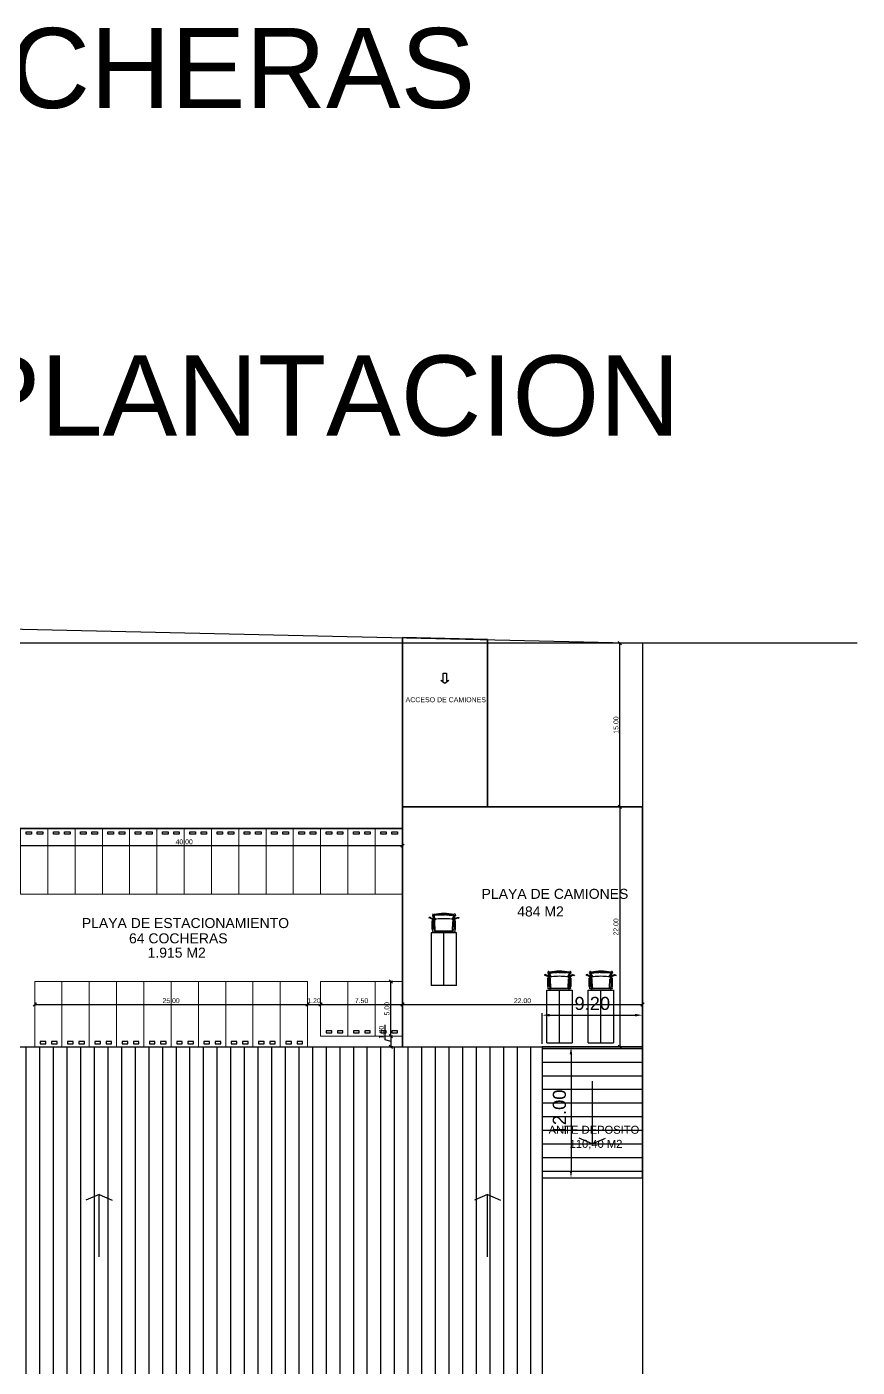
# Model space of a CAD drawing. Header units: metres. Extents: x 0 to 8715937, y -236336 to 216.
# Drawn here: x 143.6 to 219.7, y -222.2 to -99.4 of the extents above; entities that cross this region are included whole.
import ezdxf

# ---------------------------------------------------------------- set-up
doc = ezdxf.new("R2010")
doc.units = ezdxf.units.M
doc.header["$MEASUREMENT"] = 0
doc.header["$PDMODE"] = 3
for name, color, linetype in [('0-BLOCK-ARQUITECTURA', 7, 'Continuous'), ('0-BLOCK-COCHERAS', 7, 'Continuous'), ('1', 7, 'Continuous'), ('Autos', 65, 'Double0 raya'), ('COCHERAS', 251, 'Continuous'), ('COTAS ESTACIONAMIENTO', 2, 'Continuous'), ('COTAS EXTERIORES', 2, 'Continuous'), ('MURO', 4, 'Continuous'), ('MURO_BL_HORM', 4, 'Continuous'), ('Techo', 253, 'Continuous'), ('terreno mensura', 6, 'Continuous'), ('TEXTO', 7, 'Continuous')]:
    doc.layers.add(name, color=color, linetype=linetype)
doc.styles.add('AR', font='arial.ttf')
doc.styles.add('ARIAL', font='arial.ttf')
doc.styles.add('GENERATED_STYLE_11', font='arial.ttf')
doc.linetypes.add('Double0 raya', pattern='A,0,[3,modif2010-21.Shx,S=0.001058,R=0,X=0,Y=-0.033333],-0.283333,0', length=0.283333)
doc.dimstyles.new('COTA-D3', dxfattribs={"dimtxt": 1.2, "dimasz": 0.68, "dimexe": 0.18, "dimexo": 0.3, "dimgap": 0.45, "dimtad": 1, "dimzin": 0, "dimdsep": 46, "dimtxsty": 'GENERATED_STYLE_11', "dimcen": 0.16, "dimclrd": 52, "dimclre": 251, "dimclrt": 256, "dimaunit": 1, "dimadec": 3, "dimazin": 0, "dimtfac": 1, "dimtmove": 1, "dimatfit": 3, "dimfxl": 0.18, "dimtolj": 1, "dimtzin": 0, "dimarcsym": 0})
doc.dimstyles.new('DIARCO-01', dxfattribs={"dimtxt": 0.45, "dimasz": 0.3, "dimexe": 0.1, "dimexo": 0.18, "dimgap": 0.12, "dimtad": 1, "dimzin": 0, "dimdsep": 46, "dimtxsty": 'AR', "dimblk": 'OBLIQUE', "dimcen": 0.09, "dimclrd": 52, "dimclre": 251, "dimclrt": 256, "dimadec": 0, "dimazin": 0, "dimtfac": 1, "dimtofl": 0, "dimtmove": 1, "dimatfit": 3, "dimldrblk": 'OBLIQUE', "dimfxl": 0.18, "dimtolj": 1, "dimtzin": 0, "dimarcsym": 1})

# ---------------------------------------------------------------- blocks, each defined once
blk = doc.blocks.new('*D83')
at = {"layer": 'COTAS EXTERIORES', "color": 251, "linetype": 'ByBlock', "lineweight": -2, "transparency": 16777216}
for p, q in [((103.08, 107.43), (103.08, 110.22)), ((112.28, 107.43), (112.28, 110.22))]:
    blk.add_line(p, q, dxfattribs=at)
at = {"layer": 'COTAS EXTERIORES', "color": 52, "linetype": 'ByBlock', "lineweight": -2, "transparency": 16777216}
blk.add_line((103.76, 110.04), (111.6, 110.04), dxfattribs=at)
at = {"layer": 'COTAS EXTERIORES', "color": 52, "linetype": 'ByBlock', "transparency": 16777216}
for points in [[(103.76, 110.16), (103.76, 109.93), (103.08, 110.04)], [(111.6, 110.16), (111.6, 109.93), (112.28, 110.04)]]:
    blk.add_solid(points, dxfattribs=at)
at = {"layer": 'Defpoints', "color": 0, "linetype": 'ByBlock', "transparency": 16777216}
for p in [(112.28, 110.04), (103.08, 107.13), (112.28, 107.13)]:
    blk.add_point(p, dxfattribs=at)
at = {"layer": 'COTAS EXTERIORES', "linetype": 'ByBlock', "transparency": 16777216, "insert": (107.68, 111.11), "char_height": 1.2, "attachment_point": 5, "style": 'GENERATED_STYLE_11'}
blk.add_mtext('\\A1;9.20', dxfattribs=at)
blk = doc.blocks.new('*D84')
at = {"layer": 'COTAS EXTERIORES', "color": 251, "linetype": 'ByBlock', "lineweight": -2, "transparency": 16777216}
for p, q in [((103.38, 107.13), (105.91, 107.13)), ((103.38, 95.13), (105.91, 95.13))]:
    blk.add_line(p, q, dxfattribs=at)
at = {"layer": 'COTAS EXTERIORES', "color": 52, "linetype": 'ByBlock', "lineweight": -2, "transparency": 16777216}
blk.add_line((105.73, 106.45), (105.73, 95.81), dxfattribs=at)
at = {"layer": 'COTAS EXTERIORES', "color": 52, "linetype": 'ByBlock', "transparency": 16777216}
for points in [[(105.61, 106.45), (105.84, 106.45), (105.73, 107.13)], [(105.61, 95.81), (105.84, 95.81), (105.73, 95.13)]]:
    blk.add_solid(points, dxfattribs=at)
at = {"layer": 'Defpoints', "color": 0, "linetype": 'ByBlock', "transparency": 16777216}
for p in [(103.08, 107.13), (103.08, 95.13), (105.73, 95.13)]:
    blk.add_point(p, dxfattribs=at)
at = {"layer": 'COTAS EXTERIORES', "linetype": 'ByBlock', "transparency": 16777216, "insert": (104.67, 101.13), "char_height": 1.2, "attachment_point": 5, "rotation": 90, "style": 'GENERATED_STYLE_11'}
blk.add_mtext('\\A1;12.00', dxfattribs=at)
blk = doc.blocks.new('Cochera 6 mts')
at = {"lineweight": 0}
blk.add_lwpolyline([(0, 0), (2.5, 0), (2.5, -6), (0, -6)], close=True, dxfattribs=at)
for points in [[(0.96, -0.3), (0.45, -0.3), (0.45, -0.49), (0.96, -0.49)], [(1.99, -0.3), (1.48, -0.3), (1.48, -0.49), (1.99, -0.49)]]:
    blk.add_lwpolyline(points, close=True)
blk = doc.blocks.new('CAMION')
at = {"layer": 'Autos', "linetype": 'Continuous', "flags": 128}
for points in [[(0, 0, 0.059845), (-0.92, -0.11)], [(0.92, -0.11, 0.059845), (0, 0)], [(-1.05, -0.2, 0.435175), (-1.03, -0.24)], [(-0.97, -0.04, 0.277983), (-1.02, -0.07)], [(-0.89, -0.57, 0.121194), (-0.89, -0.57)], [(0, -0.12, 0.045933), (-0.87, -0.2)], [(-0.69, -0.52, 0.400399), (-0.86, -0.69)], [(0.69, -0.52, 0.054077), (-0.69, -0.52)], [(0.04, -0.15, 0.032238), (-0.59, -0.19)], [(0.87, -0.2, 0.045933), (0, -0.12)], [(0.8, -0.22, 0.042433), (0.19, -0.16)], [(0.86, -0.69, 0.400399), (0.69, -0.52)], [(0.89, -0.57, 0.121194), (0.89, -0.57)], [(1.02, -0.07, 0.277983), (0.97, -0.04)], [(1.03, -0.24, 0.435175), (1.05, -0.2)], [(-1.03, -1.64, 0.428165), (-1, -1.67)], [(-0.98, -1.29, 0.428165), (-0.96, -1.31)], [(-0.94, -1.31, 0.400399), (-0.93, -1.3)], [(-0.9, -1.44, 0.414214), (-0.73, -1.61)], [(0.73, -1.61, 0.414214), (0.9, -1.44)], [(0.93, -1.3, 0.400399), (0.94, -1.31)], [(0.96, -1.31, 0.428165), (0.98, -1.29)], [(1, -1.67, 0.428165), (1.03, -1.64)]]:
    blk.add_lwpolyline(points, format="xyb", dxfattribs=at)
for points in [[(-1.36, -0.38), (-1.38, -0.44)], [(-1.21, -0.39), (-1.38, -0.44)], [(-1.24, -0.36), (-1.36, -0.38)], [(-1.29, -0.41), (-0.98, -0.55)], [(-1.21, -0.39), (-1.24, -0.36)], [(-1.21, -0.39), (-0.88, -0.47)], [(-1.07, -0.71), (-0.98, -0.6)], [(-1.07, -1.42), (-1.07, -0.71)], [(-1.02, -0.07), (-1.05, -0.2)], [(-1.03, -1.64), (-0.96, -0.22)], [(-1.03, -0.24), (-0.97, -0.25)], [(-0.98, -1.29), (-0.94, -0.45)], [(-0.93, -0.37), (-0.97, -0.37)], [(-0.92, -0.11), (-0.96, -0.22)], [(-0.95, -0.55), (-0.9, -0.55)], [(-0.95, -0.61), (-0.89, -0.61)], [(-0.94, -0.45), (-0.89, -0.57)], [(-0.83, -0.59), (-0.93, -0.37)], [(-0.89, -0.57), (-0.93, -1.3)], [(-0.86, -0.69), (-0.9, -1.44)], [(-0.87, -0.2), (-0.89, -0.22)], [(-0.89, -0.22), (-0.89, -0.27)], [(-0.76, -0.54), (-0.89, -0.27)], [(-0.79, -1.6), (-0.82, -0.75)], [(-0.45, -0.17), (-0.54, -0.11)], [(0.36, -0.17), (0.25, -0.1)], [(0.76, -0.54), (0.89, -0.27)], [(0.79, -1.6), (0.82, -0.75)], [(0.83, -0.59), (0.93, -0.37)], [(0.86, -0.69), (0.9, -1.44)], [(0.87, -0.2), (0.89, -0.22)], [(1.21, -0.39), (0.88, -0.47)], [(0.89, -0.22), (0.89, -0.27)], [(0.94, -0.45), (0.89, -0.57)], [(0.89, -0.57), (0.93, -1.3)], [(0.95, -0.61), (0.89, -0.61)], [(0.95, -0.55), (0.9, -0.55)], [(0.92, -0.11), (0.96, -0.22)], [(0.93, -0.37), (0.97, -0.37)], [(0.98, -1.29), (0.94, -0.45)], [(1.03, -1.64), (0.96, -0.22)], [(1.03, -0.24), (0.97, -0.25)], [(1.29, -0.41), (0.98, -0.55)], [(1.07, -0.71), (0.98, -0.6)], [(1.02, -0.07), (1.05, -0.2)], [(1.07, -1.42), (1.07, -0.71)], [(1.21, -0.39), (1.24, -0.36)], [(1.21, -0.39), (1.38, -0.44)], [(1.24, -0.36), (1.36, -0.38)], [(1.36, -0.38), (1.38, -0.44)], [(1.16, -1.77), (-1.16, -1.77)], [(-1.16, -1.77), (-1.16, -6.6)], [(-1.02, -1.5), (-1.07, -1.42)], [(-1.02, -1.39), (-0.89, -1.37)], [(-1, -1.67), (1, -1.67)], [(-0.94, -1.31), (-0.96, -1.31)], [(-0.87, -1.67), (-0.87, -1.77)], [(0.73, -1.61), (-0.73, -1.61)], [(0, -6.6), (0, -1.77)], [(0.87, -1.67), (0.87, -1.77)], [(1.02, -1.39), (0.89, -1.37)], [(0.94, -1.31), (0.96, -1.31)], [(1.02, -1.5), (1.07, -1.42)], [(1.16, -6.6), (1.16, -1.77)], [(1.16, -6.6), (-1.16, -6.6)]]:
    blk.add_lwpolyline(points, dxfattribs=at)
blk = doc.blocks.new('_Oblique')
at = {"layer": '1', "color": 0, "lineweight": -2}
blk.add_line((-0.5, -0.5), (0.5, 0.5), dxfattribs=at)
blk = doc.blocks.new('*D115')
at = {"layer": 'COTAS ESTACIONAMIENTO', "color": 251, "lineweight": -2, "transparency": 16777216}
for p, q in [((90.28, 110.84), (90.28, 111.12)), ((112.28, 110.84), (112.28, 111.12))]:
    blk.add_line(p, q, dxfattribs=at)
at = {"layer": 'COTAS ESTACIONAMIENTO', "color": 52, "lineweight": -2, "transparency": 16777216}
blk.add_line((90.28, 111.02), (112.28, 111.02), dxfattribs=at)
at = {"layer": 'Defpoints', "color": 0, "transparency": 16777216}
for p in [(112.28, 111.02), (90.28, 107.13), (112.28, 107.13)]:
    blk.add_point(p, dxfattribs=at)
at = {"layer": 'COTAS ESTACIONAMIENTO', "color": 52, "lineweight": -2, "transparency": 16777216, "xscale": 0.3, "yscale": 0.3, "zscale": 0.3, "rotation": 180}
blk.add_blockref('_Oblique', (90.28, 111.02), dxfattribs=at)
at = {"layer": 'COTAS ESTACIONAMIENTO', "color": 52, "lineweight": -2, "transparency": 16777216, "xscale": 0.3, "yscale": 0.3, "zscale": 0.3}
blk.add_blockref('_Oblique', (112.28, 111.02), dxfattribs=at)
at = {"layer": 'COTAS ESTACIONAMIENTO', "transparency": 16777216, "insert": (101.28, 111.37), "char_height": 0.45, "attachment_point": 5, "style": 'AR'}
blk.add_mtext('\\A1;22.00', dxfattribs=at)
blk = doc.blocks.new('*D116')
at = {"layer": 'COTAS ESTACIONAMIENTO', "color": 251, "lineweight": -2, "transparency": 16777216}
for p, q in [((110.37, 129.13), (110.09, 129.13)), ((110.37, 107.13), (110.09, 107.13))]:
    blk.add_line(p, q, dxfattribs=at)
at = {"layer": 'COTAS ESTACIONAMIENTO', "color": 52, "lineweight": -2, "transparency": 16777216}
blk.add_line((110.19, 129.13), (110.19, 107.13), dxfattribs=at)
at = {"layer": 'Defpoints', "color": 0, "transparency": 16777216}
for p in [(111.48, 129.13), (110.19, 107.13), (111.48, 107.13)]:
    blk.add_point(p, dxfattribs=at)
at = {"layer": 'COTAS ESTACIONAMIENTO', "color": 52, "lineweight": -2, "transparency": 16777216, "xscale": 0.3, "yscale": 0.3, "zscale": 0.3}
for p, rotation in [((110.19, 129.13), 90), ((110.19, 107.13), 270)]:
    blk.add_blockref('_Oblique', p, dxfattribs=dict(at, rotation=rotation))
at = {"layer": 'COTAS ESTACIONAMIENTO', "transparency": 16777216, "insert": (109.85, 118.13), "char_height": 0.45, "attachment_point": 5, "rotation": 90, "style": 'AR'}
blk.add_mtext('\\A1;22.00', dxfattribs=at)
blk = doc.blocks.new('*D119')
at = {"layer": 'COTAS ESTACIONAMIENTO', "color": 251, "lineweight": -2, "transparency": 16777216}
for p, q in [((56.58, 111.2), (56.58, 110.92)), ((81.58, 111.2), (81.58, 110.92))]:
    blk.add_line(p, q, dxfattribs=at)
at = {"layer": 'COTAS ESTACIONAMIENTO', "color": 52, "lineweight": -2, "transparency": 16777216}
blk.add_line((56.58, 111.02), (81.58, 111.02), dxfattribs=at)
at = {"layer": 'Defpoints', "color": 0, "transparency": 16777216}
for p in [(56.58, 113.13), (81.58, 113.13), (81.58, 111.02)]:
    blk.add_point(p, dxfattribs=at)
at = {"layer": 'COTAS ESTACIONAMIENTO', "color": 52, "lineweight": -2, "transparency": 16777216, "xscale": 0.3, "yscale": 0.3, "zscale": 0.3, "rotation": 180}
blk.add_blockref('_Oblique', (56.58, 111.02), dxfattribs=at)
at = {"layer": 'COTAS ESTACIONAMIENTO', "color": 52, "lineweight": -2, "transparency": 16777216, "xscale": 0.3, "yscale": 0.3, "zscale": 0.3}
blk.add_blockref('_Oblique', (81.58, 111.02), dxfattribs=at)
at = {"layer": 'COTAS ESTACIONAMIENTO', "transparency": 16777216, "insert": (69.08, 111.37), "char_height": 0.45, "attachment_point": 5, "style": 'AR'}
blk.add_mtext('\\A1;25.00', dxfattribs=at)
blk = doc.blocks.new('*D124')
at = {"layer": 'COTAS ESTACIONAMIENTO', "color": 251, "lineweight": -2, "transparency": 16777216}
for p, q in [((89.39, 113.13), (89.11, 113.13)), ((89.39, 108.13), (89.11, 108.13))]:
    blk.add_line(p, q, dxfattribs=at)
at = {"layer": 'COTAS ESTACIONAMIENTO', "color": 52, "lineweight": -2, "transparency": 16777216}
blk.add_line((89.21, 108.13), (89.21, 113.13), dxfattribs=at)
at = {"layer": 'Defpoints', "color": 0, "transparency": 16777216}
for p in [(89.21, 113.13), (90.28, 113.13), (90.28, 108.13)]:
    blk.add_point(p, dxfattribs=at)
at = {"layer": 'COTAS ESTACIONAMIENTO', "color": 52, "lineweight": -2, "transparency": 16777216, "xscale": 0.3, "yscale": 0.3, "zscale": 0.3}
for p, rotation in [((89.21, 113.13), 90), ((89.21, 108.13), 270)]:
    blk.add_blockref('_Oblique', p, dxfattribs=dict(at, rotation=rotation))
at = {"layer": 'COTAS ESTACIONAMIENTO', "transparency": 16777216, "insert": (88.86, 110.63), "char_height": 0.45, "attachment_point": 5, "rotation": 90, "style": 'AR'}
blk.add_mtext('\\A1;5.00', dxfattribs=at)
blk = doc.blocks.new('*D125')
at = {"layer": 'COTAS ESTACIONAMIENTO', "color": 52, "lineweight": -2, "transparency": 16777216}
for p, q in [((88.7, 107.78), (88.7, 109.15)), ((89.21, 108.13), (89.21, 107.13)), ((89.21, 107.63), (88.7, 107.78))]:
    blk.add_line(p, q, dxfattribs=at)
at = {"layer": 'COTAS ESTACIONAMIENTO', "color": 251, "lineweight": -2, "transparency": 16777216}
for p, q in [((89.39, 108.13), (89.11, 108.13)), ((89.39, 107.13), (89.11, 107.13))]:
    blk.add_line(p, q, dxfattribs=at)
at = {"layer": 'Defpoints', "color": 0, "transparency": 16777216}
for p in [(90.28, 108.13), (89.21, 107.13), (90.28, 107.13)]:
    blk.add_point(p, dxfattribs=at)
at = {"layer": 'COTAS ESTACIONAMIENTO', "color": 52, "lineweight": -2, "transparency": 16777216, "xscale": 0.3, "yscale": 0.3, "zscale": 0.3}
for p, rotation in [((89.21, 108.13), 90), ((89.21, 107.13), 270)]:
    blk.add_blockref('_Oblique', p, dxfattribs=dict(at, rotation=rotation))
at = {"layer": 'COTAS ESTACIONAMIENTO', "transparency": 16777216, "insert": (88.35, 108.47), "char_height": 0.45, "attachment_point": 5, "rotation": 90, "style": 'AR'}
blk.add_mtext('\\A1;1.00', dxfattribs=at)
blk = doc.blocks.new('Cochera 5 mts')
at = {"lineweight": 0}
blk.add_lwpolyline([(0, 0), (-2.5, 0), (-2.5, 5), (0, 5)], close=True, dxfattribs=at)
for points in [[(-1.99, 0.3), (-1.48, 0.3), (-1.48, 0.49), (-1.99, 0.49)], [(-0.96, 0.3), (-0.45, 0.3), (-0.45, 0.49), (-0.96, 0.49)]]:
    blk.add_lwpolyline(points, close=True)
blk = doc.blocks.new('*D126')
at = {"layer": 'COTAS ESTACIONAMIENTO', "color": 251, "lineweight": -2, "transparency": 16777216}
for p, q in [((82.78, 111.2), (82.78, 110.92)), ((90.28, 111.2), (90.28, 110.92))]:
    blk.add_line(p, q, dxfattribs=at)
at = {"layer": 'COTAS ESTACIONAMIENTO', "color": 52, "lineweight": -2, "transparency": 16777216}
blk.add_line((82.78, 111.02), (90.28, 111.02), dxfattribs=at)
at = {"layer": 'Defpoints', "color": 0, "transparency": 16777216}
for p in [(82.78, 113.13), (90.28, 113.13), (90.28, 111.02)]:
    blk.add_point(p, dxfattribs=at)
at = {"layer": 'COTAS ESTACIONAMIENTO', "color": 52, "lineweight": -2, "transparency": 16777216, "xscale": 0.3, "yscale": 0.3, "zscale": 0.3, "rotation": 180}
blk.add_blockref('_Oblique', (82.78, 111.02), dxfattribs=at)
at = {"layer": 'COTAS ESTACIONAMIENTO', "color": 52, "lineweight": -2, "transparency": 16777216, "xscale": 0.3, "yscale": 0.3, "zscale": 0.3}
blk.add_blockref('_Oblique', (90.28, 111.02), dxfattribs=at)
at = {"layer": 'COTAS ESTACIONAMIENTO', "transparency": 16777216, "insert": (86.53, 111.37), "char_height": 0.45, "attachment_point": 5, "style": 'AR'}
blk.add_mtext('\\A1;7.50', dxfattribs=at)
blk = doc.blocks.new('*D127')
at = {"layer": 'COTAS ESTACIONAMIENTO', "color": 251, "lineweight": -2, "transparency": 16777216}
for p, q in [((50.28, 125.75), (50.28, 125.47)), ((90.28, 125.75), (90.28, 125.47))]:
    blk.add_line(p, q, dxfattribs=at)
at = {"layer": 'COTAS ESTACIONAMIENTO', "color": 52, "lineweight": -2, "transparency": 16777216}
blk.add_line((90.28, 125.57), (50.28, 125.57), dxfattribs=at)
at = {"layer": 'Defpoints', "color": 0, "transparency": 16777216}
for p in [(50.28, 127.13), (90.28, 127.13), (50.28, 125.57)]:
    blk.add_point(p, dxfattribs=at)
at = {"layer": 'COTAS ESTACIONAMIENTO', "color": 52, "lineweight": -2, "transparency": 16777216, "xscale": 0.3, "yscale": 0.3, "zscale": 0.3, "rotation": 180}
blk.add_blockref('_Oblique', (50.28, 125.57), dxfattribs=at)
at = {"layer": 'COTAS ESTACIONAMIENTO', "color": 52, "lineweight": -2, "transparency": 16777216, "xscale": 0.3, "yscale": 0.3, "zscale": 0.3}
blk.add_blockref('_Oblique', (90.28, 125.57), dxfattribs=at)
at = {"layer": 'COTAS ESTACIONAMIENTO', "transparency": 16777216, "insert": (70.28, 125.92), "char_height": 0.45, "attachment_point": 5, "style": 'AR'}
blk.add_mtext('\\A1;40.00', dxfattribs=at)
blk = doc.blocks.new('*D130')
at = {"layer": 'COTAS ESTACIONAMIENTO', "color": 251, "lineweight": -2, "transparency": 16777216}
for p, q in [((110.37, 144.13), (110.09, 144.13)), ((110.37, 129.13), (110.09, 129.13))]:
    blk.add_line(p, q, dxfattribs=at)
at = {"layer": 'COTAS ESTACIONAMIENTO', "color": 52, "lineweight": -2, "transparency": 16777216}
blk.add_line((110.19, 129.13), (110.19, 144.13), dxfattribs=at)
at = {"layer": 'Defpoints', "color": 0, "transparency": 16777216}
for p in [(110.19, 144.13), (111.48, 144.13), (111.48, 129.13)]:
    blk.add_point(p, dxfattribs=at)
at = {"layer": 'COTAS ESTACIONAMIENTO', "color": 52, "lineweight": -2, "transparency": 16777216, "xscale": 0.3, "yscale": 0.3, "zscale": 0.3}
for p, rotation in [((110.19, 144.13), 90), ((110.19, 129.13), 270)]:
    blk.add_blockref('_Oblique', p, dxfattribs=dict(at, rotation=rotation))
at = {"layer": 'COTAS ESTACIONAMIENTO', "transparency": 16777216, "insert": (109.85, 136.63), "char_height": 0.45, "attachment_point": 5, "rotation": 90, "style": 'AR'}
blk.add_mtext('\\A1;15.00', dxfattribs=at)
blk = doc.blocks.new('*D134')
at = {"layer": 'COTAS ESTACIONAMIENTO', "color": 251, "lineweight": -2, "transparency": 16777216}
for p, q in [((81.58, 111.2), (81.58, 110.92)), ((82.78, 111.2), (82.78, 110.92))]:
    blk.add_line(p, q, dxfattribs=at)
at = {"layer": 'COTAS ESTACIONAMIENTO', "color": 52, "lineweight": -2, "transparency": 16777216}
blk.add_line((81.58, 111.02), (82.78, 111.02), dxfattribs=at)
at = {"layer": 'Defpoints', "color": 0, "transparency": 16777216}
for p in [(81.58, 113.13), (82.78, 113.13), (82.78, 111.02)]:
    blk.add_point(p, dxfattribs=at)
at = {"layer": 'COTAS ESTACIONAMIENTO', "color": 52, "lineweight": -2, "transparency": 16777216, "xscale": 0.3, "yscale": 0.3, "zscale": 0.3, "rotation": 180}
blk.add_blockref('_Oblique', (81.58, 111.02), dxfattribs=at)
at = {"layer": 'COTAS ESTACIONAMIENTO', "color": 52, "lineweight": -2, "transparency": 16777216, "xscale": 0.3, "yscale": 0.3, "zscale": 0.3}
blk.add_blockref('_Oblique', (82.78, 111.02), dxfattribs=at)
at = {"layer": 'COTAS ESTACIONAMIENTO', "transparency": 16777216, "insert": (82.18, 111.37), "char_height": 0.45, "attachment_point": 5, "style": 'AR'}
blk.add_mtext('\\A1;1.20', dxfattribs=at)
blk = doc.blocks.new('DPM-ARQ IMPLANTACION')
at = {"layer": 'Techo', "ltscale": 0.1}
h = blk.add_hatch(dxfattribs=at)
h.set_pattern_fill('ANSI31', color=256, scale=10, angle=225)
h.set_pattern_definition([(270, (-87.72, 306.4301), (1.25, -2e-16), [])])
h.paths.add_polyline_path([(18.88, 100.63), (21.88, 100.63), (21.88, 47.83), (103.08, 47.83), (103.08, 107.13), (18.88, 107.13)])
h = blk.add_hatch(dxfattribs=at)
h.set_pattern_fill('ANSI31', color=256, scale=10, angle=135)
h.set_pattern_definition([(180, (-87.72, 302), (-2e-16, -1.25), [])])
h.paths.add_polyline_path([(112.28, 107.13), (103.08, 107.13), (103.08, 95.13), (112.28, 95.13)])
at = {"ltscale": 0.1}
for points in [[(107.68, 103.99), (107.68, 98.27), (106.48, 98.79)], [(107.68, 103.99), (107.68, 98.27), (108.88, 98.79)], [(62.48, 87.895), (62.48, 93.615), (61.28, 93.095)], [(62.48, 87.895), (62.48, 93.615), (63.68, 93.095)], [(98.08, 87.895), (98.08, 93.615), (96.88, 93.095)], [(98.08, 87.895), (98.08, 93.615), (99.28, 93.095)]]:
    blk.add_lwpolyline(points, dxfattribs=at)
at = {"layer": 'MURO', "ltscale": 0.1}
blk.add_lwpolyline([(18.88, 102.13), (0, 102.13), (0, 127.13), (42.5, 127.13), (42.5, 145.709), (50.28, 145.533), (50.28, 127.13), (90.28, 127.13), (90.28, 144.628), (98.06, 144.452), (98.06, 129.13), (112.28, 129.13), (112.28, 107.13), (103.08, 107.129)], dxfattribs=at)
for points in [[(103.08, 107.13), (103.08, 47.83), (21.88, 47.83), (21.88, 100.63), (18.88, 100.63), (18.88, 107.13)], [(112.28, 107.13), (103.08, 107.13), (103.08, 95.13), (112.28, 95.13)]]:
    blk.add_lwpolyline(points, close=True, dxfattribs=at)
at = {"layer": 'terreno mensura', "ltscale": 0.1}
blk.add_lwpolyline([(112.28, 0), (0, 0), (0, 146.67), (112.28, 144.13)], close=True, dxfattribs=at)
at = {"layer": 'TEXTO', "style": 'ARIAL'}
blk.add_text('IMPLANTACION', height=7.33221, dxfattribs=at).set_placement((38.896, 163.147))
at = {"layer": 'COTAS EXTERIORES', "linetype": 'ByBlock'}
dim = blk.add_linear_dim(base=(112.28, 110.043), p1=(103.08, 107.13), p2=(112.28, 107.13), dimstyle='COTA-D3', dxfattribs=at)
dim.commit()
dim.dimension.update_dxf_attribs({"geometry": '*D83', "text_midpoint": (107.68, 111.105)})
dim = blk.add_linear_dim(base=(105.728, 95.13), p1=(103.08, 107.13), p2=(103.08, 95.13), angle=90, dimstyle='COTA-D3', dxfattribs=at)
dim.commit()
dim.dimension.update_dxf_attribs({"geometry": '*D84', "text_midpoint": (104.665, 101.13)})
blk = doc.blocks.new('DPM-COCHERAS')
blk.add_lwpolyline([(94.17, 141.369), (94.313, 141.369), (94.313, 140.699), (94.53, 140.699), (94.17, 140.417), (93.81, 140.699), (94.027, 140.699), (94.027, 141.369), (94.17, 141.369)])
at = {"layer": 'COCHERAS', "ltscale": 0.1}
blk.add_line((131.955, 144.13), (-16.579, 144.13), dxfattribs=at)
for points in [[(90.28, 129.13), (98.06, 129.13), (98.06, 144.452), (90.28, 144.628)], [(90.28, 107.13), (112.28, 107.13), (112.28, 129.13), (90.28, 129.13)], [(0, 102.13), (21.88, 102.13), (21.88, 107.13), (90.28, 107.13), (90.28, 127.13), (0, 127.13)]]:
    blk.add_lwpolyline(points, close=True, dxfattribs=at)
at = {"layer": 'terreno mensura', "ltscale": 0.1}
blk.add_lwpolyline([(112.279, 0), (0, 0), (0, 146.67), (112.28, 144.13)], close=True, dxfattribs=at)
at = {"layer": 'COCHERAS', "xscale": -1}
for p in [(57.78, 127.13), (60.28, 127.13), (62.78, 127.13), (65.28, 127.13), (67.78, 127.13), (70.28, 127.13), (72.78, 127.13), (75.28, 127.13), (77.78, 127.13), (80.28, 127.13), (82.78, 127.13), (85.28, 127.13), (87.78, 127.13), (90.28, 127.13)]:
    blk.add_blockref('Cochera 6 mts', p, dxfattribs=at)
at = {"layer": 'COCHERAS', "rotation": 180}
for p in [(59.08, 107.13), (61.58, 107.13), (64.08, 107.13), (66.58, 107.13), (69.08, 107.13), (71.58, 107.13), (74.08, 107.13), (76.58, 107.13), (79.08, 107.13), (81.58, 107.13)]:
    blk.add_blockref('Cochera 6 mts', p, dxfattribs=at)
at = {"layer": 'COCHERAS'}
for p in [(85.28, 108.13), (87.78, 108.13), (90.28, 108.13)]:
    blk.add_blockref('Cochera 5 mts', p, dxfattribs=at)
at = {"layer": 'MURO_BL_HORM'}
blk.add_blockref('CAMION', (94.08, 119.362), dxfattribs=at)
at = {"layer": 'MURO_BL_HORM', "xscale": -1}
for p in [(104.663, 114.115), (108.473, 114.115)]:
    blk.add_blockref('CAMION', p, dxfattribs=at)
at = {"layer": 'TEXTO', "style": 'ARIAL'}
for s, height, p in [('COCHERAS', 7.3322, (38.896, 193.147)), ('ACCESO DE CAMIONES', 0.45826, (90.571, 138.713)), ('PLAYA DE CAMIONES', 0.91653, (97.535, 120.7)), ('484 M2', 0.9165, (100.797, 119.086)), ('PLAYA DE ESTACIONAMIENTO', 0.91653, (60.896, 118.024)), ('64 COCHERAS', 0.91653, (65.221, 116.623)), ('1.915 M2', 0.9165, (66.921, 115.314)), ('ANTE DEPOSITO', 0.73322, (103.678, 99.179)), ('110,40 M2', 0.7332, (105.597, 97.888))]:
    blk.add_text(s, height=height, dxfattribs=at).set_placement(p)
at = {"layer": 'COTAS ESTACIONAMIENTO'}
for base, p1, p2, angle, picture, middle in [((110.195, 144.13), (111.48, 129.13), (111.48, 144.13), 90, '*D130', (109.845, 136.63)), ((110.195, 107.13), (111.48, 129.13), (111.48, 107.13), 270, '*D116', (109.845, 118.13)), ((50.28, 125.574), (90.28, 127.13), (50.28, 127.13), 180, '*D127', (70.28, 125.924)), ((89.209, 113.13), (90.28, 108.13), (90.28, 113.13), 90, '*D124', (88.86, 110.63)), ((89.209, 107.13), (90.28, 108.13), (90.28, 107.13), 90, '*D125', (88.35, 107.903))]:
    dim = blk.add_linear_dim(base=base, p1=p1, p2=p2, angle=angle, dimstyle='DIARCO-01', override={"dimfxlon": 1}, dxfattribs=at)
    dim.commit()
    dim.dimension.update_dxf_attribs({"geometry": picture, "text_midpoint": middle})
for base, p1, p2, picture, middle in [((81.58, 111.016), (56.58, 113.13), (81.58, 113.13), '*D119', (69.08, 111.366)), ((90.28, 111.016), (82.78, 113.13), (90.28, 113.13), '*D126', (86.53, 111.366)), ((112.28, 111.016), (90.28, 107.13), (112.28, 107.13), '*D115', (101.28, 111.366))]:
    dim = blk.add_linear_dim(base=base, p1=p1, p2=p2, dimstyle='DIARCO-01', override={"dimfxlon": 1}, dxfattribs=at)
    dim.commit()
    dim.dimension.update_dxf_attribs({"geometry": picture, "text_midpoint": middle})
dim = blk.add_linear_dim(base=(82.78, 111.016), p1=(81.58, 113.13), p2=(82.78, 113.13), dimstyle='DIARCO-01', override={"dimfxlon": 1}, dxfattribs=at)
dim.commit()
dim.dimension.update_dxf_attribs({"geometry": '*D134', "text_midpoint": (82.18, 111.016), "dimtype": 128})

msp = doc.modelspace()

# ---------------------------------------------------------------- block references
at = {"layer": '0-BLOCK-ARQUITECTURA'}
msp.add_blockref('DPM-ARQ IMPLANTACION', (87.72, -300), dxfattribs=at)
at = {"layer": '0-BLOCK-COCHERAS'}
msp.add_blockref('DPM-COCHERAS', (87.72, -300), dxfattribs=at)

doc.saveas('drawing.dxf')
